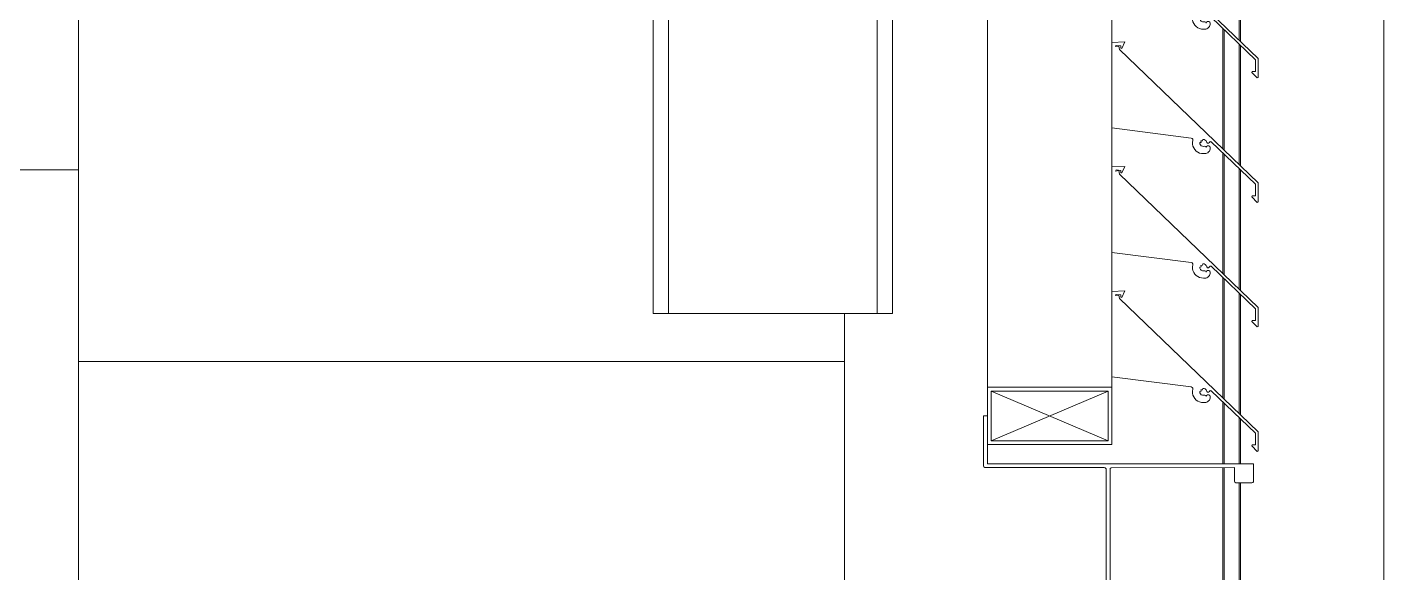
# Model space of a CAD drawing. Header units: millimetres. Extents: x -220592 to 404889, y -217665 to 38245.
# Drawn here: x -898.44 to -891.36, y -1255.49 to -1252.64 of the extents above; entities that cross this region are included whole.
import ezdxf

# ---------------------------------------------------------------- set-up
doc = ezdxf.new("R2010")
doc.units = ezdxf.units.MM
doc.linetypes.add('XKITLINE00', pattern=[0])
doc.layers.add('000 - 0_HIDE_OBJ_FRAMING_DEF_SUB_1', color=7, linetype='Continuous')
doc.layers.add('Part', color=7, linetype='Continuous', lineweight=0)

# ---------------------------------------------------------------- blocks, each defined once
blk = doc.blocks.new('*A13471')
at = {"layer": '000 - 0_HIDE_OBJ_FRAMING_DEF_SUB_1', "color": 7, "linetype": 'XKITLINE00', "lineweight": 0}
blk.add_line((-83.063281, 154.690388), (-83.063281, 154.940805), dxfattribs=at)
blk = doc.blocks.new('*A13472')
at = {"layer": '000 - 0_HIDE_OBJ_FRAMING_DEF_SUB_1', "color": 7, "linetype": 'XKITLINE00', "lineweight": 0}
for p, q in [((-87.063349, 154.690388), (-87.063349, 182.690405)), ((-83.063349, 154.690388), (-83.063349, 154.940805))]:
    blk.add_line(p, q, dxfattribs=at)
blk = doc.blocks.new('*A13532')
at = {"layer": '000 - 0_HIDE_OBJ_FRAMING_DEF_SUB_1', "color": 7, "linetype": 'XKITLINE00', "lineweight": 0}
for p in [(-166.903349, 155.690388), (-87.063349, 154.690388)]:
    blk.add_line(p, (-87.063349, 155.690388), dxfattribs=at)
blk = doc.blocks.new('*A14402')
at = {"layer": 'Part', "color": 7, "linetype": 'XKITLINE00', "lineweight": 0}
for p, q in [((-80.247799, 149.232111), (-80.247799, 162.032111)), ((-81.002505, 156.367777), (-81.002505, 156.996823)), ((-80.9964, 156.361916), (-80.9964, 156.990973)), ((-81.087973, 155.799842), (-81.087973, 156.428735)), ((-81.081868, 155.79398), (-81.081868, 156.422884)), ((-81.002505, 155.717777), (-81.002505, 156.346823)), ((-80.9964, 155.711916), (-80.9964, 156.340973)), ((-81.087973, 155.149842), (-81.087973, 155.778735)), ((-81.081868, 155.14398), (-81.081868, 155.772884)), ((-81.002505, 155.067777), (-81.002505, 155.696823)), ((-80.9964, 155.061916), (-80.9964, 155.690973)), ((-81.087973, 154.499842), (-81.087973, 155.128735)), ((-81.081868, 154.49398), (-81.081868, 155.122884)), ((-81.002505, 154.417777), (-81.002505, 155.046823)), ((-80.9964, 154.411916), (-80.9964, 155.040973)), ((-81.087973, 154.156245), (-81.087973, 154.478735)), ((-81.081868, 154.156246), (-81.081868, 154.472884)), ((-81.002505, 154.15626), (-81.002505, 154.396823)), ((-80.9964, 154.156261), (-80.9964, 154.390973)), ((-81.087973, 153.176245), (-81.087973, 154.136174)), ((-81.081868, 153.176246), (-81.081868, 154.136182)), ((-81.002505, 153.256123), (-81.002505, 154.056848)), ((-80.9964, 153.256069), (-80.9964, 154.056794))]:
    blk.add_line(p, q, dxfattribs=at)
blk = doc.blocks.new('*A14448')
at = {"layer": '000 - 0_HIDE_OBJ_FRAMING_DEF_SUB_1', "color": 7, "linetype": 'XKITLINE00', "lineweight": 0}
for p, q in [((-83.983213, 154.940805), (-83.983213, 182.190805)), ((-82.893213, 154.940805), (-82.893213, 182.190805)), ((-82.813213, 154.940805), (-82.813213, 182.190805)), ((-84.063213, 154.940805), (-84.063213, 157.690805)), ((-84.063213, 154.940805), (-82.813213, 154.940805))]:
    blk.add_line(p, q, dxfattribs=at)
blk = doc.blocks.new('*A14456')
at = {"layer": 'Part', "color": 7, "linetype": 'XKITLINE00', "lineweight": 0}
for p, q in [((-82.318045, 154.556249), (-82.318045, 167.756135)), ((-81.668045, 156.356131), (-81.668045, 156.560427)), ((-81.668045, 155.706131), (-81.668045, 155.910427)), ((-81.668045, 155.056131), (-81.668045, 155.260427)), ((-81.668045, 154.556249), (-81.668045, 154.610427))]:
    blk.add_line(p, q, dxfattribs=at)
blk = doc.blocks.new('*A14585')
at = {"layer": '000 - 0_HIDE_OBJ_FRAMING_DEF_SUB_1', "color": 7, "linetype": 'XKITLINE00', "lineweight": 0}
for p, q in [((-87.063349, 154.690388), (-83.063349, 154.690388)), ((-87.063349, 152.690388), (-87.063349, 154.690388)), ((-83.063349, 154.690388), (-83.063349, 152.690388)), ((-83.063349, 152.690388), (-87.063349, 152.690388))]:
    blk.add_line(p, q, dxfattribs=at)
blk = doc.blocks.new('*A14592')
at = {"layer": 'Part', "color": 7, "linetype": 'XKITLINE00', "lineweight": 0}
for p, q in [((-81.668236, 155.056123), (-81.668243, 154.610453)), ((-81.60055, 155.058745), (-81.668236, 155.056123)), ((-81.648356, 155.034428), (-81.64632, 155.041001)), ((-81.63134, 155.037332), (-81.648356, 155.034428)), ((-81.64632, 155.041001), (-81.621337, 155.037861)), ((-81.628443, 155.018789), (-81.63134, 155.037332)), ((-80.903321, 154.322543), (-81.628443, 155.018789)), ((-81.621337, 155.037861), (-81.621208, 155.02567)), ((-81.621208, 155.02567), (-81.616085, 155.025258)), ((-81.616085, 155.025258), (-81.60055, 155.058745)), ((-81.668243, 154.610453), (-81.254237, 154.557423)), ((-81.254237, 154.557423), (-81.249162, 154.555233)), ((-81.249162, 154.555233), (-81.246025, 154.550681)), ((-81.245786, 154.545159), (-81.247272, 154.535025)), ((-81.247272, 154.535025), (-81.246897, 154.524789)), ((-81.246897, 154.524789), (-81.244674, 154.51479)), ((-81.246025, 154.550681), (-81.245786, 154.545159)), ((-81.244674, 154.51479), (-81.240676, 154.50536)), ((-81.240676, 154.50536), (-81.235036, 154.49681)), ((-81.209279, 154.533625), (-81.201573, 154.534731)), ((-81.20871, 154.527141), (-81.209279, 154.533625)), ((-81.205908, 154.521267), (-81.20871, 154.527141)), ((-81.201226, 154.516745), (-81.205908, 154.521267)), ((-81.202743, 154.541791), (-81.195578, 154.542735)), ((-81.201573, 154.534731), (-81.202743, 154.541791)), ((-81.195258, 154.514147), (-81.201226, 154.516745)), ((-81.195578, 154.542735), (-81.193256, 154.550125)), ((-81.188758, 154.513803), (-81.195258, 154.514147)), ((-81.193256, 154.550125), (-81.186584, 154.549703)), ((-81.18284, 154.514708), (-81.188758, 154.513803)), ((-81.186584, 154.549703), (-81.180508, 154.546913)), ((-81.178029, 154.512301), (-81.18284, 154.514708)), ((-81.180508, 154.546913), (-81.175841, 154.542126)), ((-81.175999, 154.50732), (-81.178029, 154.512301)), ((-81.173057, 154.512792), (-81.175999, 154.50732)), ((-81.175841, 154.542126), (-81.172727, 154.534553)), ((-81.1679, 154.51601), (-81.173057, 154.512792)), ((-81.172727, 154.534553), (-81.168544, 154.530396)), ((-81.168544, 154.530396), (-81.16265, 154.53019)), ((-81.161823, 154.515998), (-81.1679, 154.51601)), ((-81.16265, 154.53019), (-81.158186, 154.534044)), ((-81.156679, 154.512761), (-81.161823, 154.515998)), ((-81.158186, 154.534044), (-81.154531, 154.538671)), ((-81.154039, 154.507287), (-81.156679, 154.512761)), ((-81.154535, 154.499517), (-81.154039, 154.507287)), ((-81.154531, 154.538671), (-81.149372, 154.537579)), ((-81.149372, 154.537579), (-80.918356, 154.316176)), ((-81.235036, 154.49681), (-81.22794, 154.489423)), ((-81.22794, 154.489423), (-81.219624, 154.483445)), ((-81.219624, 154.483445), (-81.210361, 154.479072)), ((-81.210361, 154.479072), (-81.20046, 154.476449)), ((-81.20046, 154.476449), (-81.190247, 154.475664)), ((-81.190247, 154.475664), (-81.183448, 154.475762)), ((-81.183448, 154.475762), (-81.17772, 154.476398)), ((-81.17772, 154.476398), (-81.172219, 154.478117)), ((-81.172219, 154.478117), (-81.167149, 154.480857)), ((-81.167149, 154.480857), (-81.162695, 154.484515)), ((-81.162695, 154.484515), (-81.159024, 154.488958)), ((-81.159024, 154.488958), (-81.15627, 154.494021)), ((-81.15627, 154.494021), (-81.154535, 154.499517)), ((-80.918356, 154.316176), (-80.918699, 154.25483)), ((-80.903874, 154.223392), (-80.903321, 154.322543)), ((-80.936119, 154.254733), (-80.937204, 154.249812)), ((-80.937204, 154.249812), (-80.908555, 154.220923)), ((-80.918699, 154.25483), (-80.936119, 154.254733)), ((-80.908555, 154.220923), (-80.903874, 154.223392))]:
    blk.add_line(p, q, dxfattribs=at)
blk = doc.blocks.new('*A14593')
at = {"layer": 'Part', "color": 7, "linetype": 'XKITLINE00', "lineweight": 0}
for p, q in [((-81.60055, 155.708745), (-81.668236, 155.706123)), ((-81.616085, 155.675258), (-81.60055, 155.708745)), ((-81.668236, 155.706123), (-81.668243, 155.260453)), ((-81.648356, 155.684428), (-81.64632, 155.691001)), ((-81.63134, 155.687332), (-81.648356, 155.684428)), ((-81.64632, 155.691001), (-81.621337, 155.687861)), ((-81.628443, 155.668789), (-81.63134, 155.687332)), ((-80.903321, 154.972543), (-81.628443, 155.668789)), ((-81.621337, 155.687861), (-81.621208, 155.67567)), ((-81.621208, 155.67567), (-81.616085, 155.675258)), ((-81.668243, 155.260453), (-81.254237, 155.207423)), ((-81.254237, 155.207423), (-81.249162, 155.205233)), ((-81.249162, 155.205233), (-81.246025, 155.200681)), ((-81.245786, 155.195159), (-81.247272, 155.185025)), ((-81.247272, 155.185025), (-81.246897, 155.174789)), ((-81.246897, 155.174789), (-81.244674, 155.16479)), ((-81.246025, 155.200681), (-81.245786, 155.195159)), ((-81.244674, 155.16479), (-81.240676, 155.15536)), ((-81.240676, 155.15536), (-81.235036, 155.14681)), ((-81.235036, 155.14681), (-81.22794, 155.139423)), ((-81.209279, 155.183625), (-81.201573, 155.184731)), ((-81.20871, 155.177141), (-81.209279, 155.183625)), ((-81.205908, 155.171267), (-81.20871, 155.177141)), ((-81.201226, 155.166745), (-81.205908, 155.171267)), ((-81.202743, 155.191791), (-81.195578, 155.192735)), ((-81.201573, 155.184731), (-81.202743, 155.191791)), ((-81.195258, 155.164147), (-81.201226, 155.166745)), ((-81.195578, 155.192735), (-81.193256, 155.200125)), ((-81.188758, 155.163803), (-81.195258, 155.164147)), ((-81.193256, 155.200125), (-81.186584, 155.199703)), ((-81.18284, 155.164708), (-81.188758, 155.163803)), ((-81.186584, 155.199703), (-81.180508, 155.196913)), ((-81.178029, 155.162301), (-81.18284, 155.164708)), ((-81.180508, 155.196913), (-81.175841, 155.192126)), ((-81.175999, 155.15732), (-81.178029, 155.162301)), ((-81.173057, 155.162792), (-81.175999, 155.15732)), ((-81.175841, 155.192126), (-81.172727, 155.184553)), ((-81.1679, 155.16601), (-81.173057, 155.162792)), ((-81.172727, 155.184553), (-81.168544, 155.180396)), ((-81.168544, 155.180396), (-81.16265, 155.18019)), ((-81.161823, 155.165998), (-81.1679, 155.16601)), ((-81.16265, 155.18019), (-81.158186, 155.184044)), ((-81.156679, 155.162761), (-81.161823, 155.165998)), ((-81.159024, 155.138958), (-81.15627, 155.144021)), ((-81.158186, 155.184044), (-81.154531, 155.188671)), ((-81.154039, 155.157287), (-81.156679, 155.162761)), ((-81.15627, 155.144021), (-81.154535, 155.149517)), ((-81.154535, 155.149517), (-81.154039, 155.157287)), ((-81.154531, 155.188671), (-81.149372, 155.187579)), ((-81.149372, 155.187579), (-80.918356, 154.966176)), ((-81.22794, 155.139423), (-81.219624, 155.133445)), ((-81.219624, 155.133445), (-81.210361, 155.129072)), ((-81.210361, 155.129072), (-81.20046, 155.126449)), ((-81.20046, 155.126449), (-81.190247, 155.125664)), ((-81.190247, 155.125664), (-81.183448, 155.125762)), ((-81.183448, 155.125762), (-81.17772, 155.126398)), ((-81.17772, 155.126398), (-81.172219, 155.128117)), ((-81.172219, 155.128117), (-81.167149, 155.130857)), ((-81.167149, 155.130857), (-81.162695, 155.134515)), ((-81.162695, 155.134515), (-81.159024, 155.138958)), ((-80.918356, 154.966176), (-80.918699, 154.90483)), ((-80.903874, 154.873392), (-80.903321, 154.972543)), ((-80.936119, 154.904733), (-80.937204, 154.899812)), ((-80.937204, 154.899812), (-80.908555, 154.870923)), ((-80.918699, 154.90483), (-80.936119, 154.904733)), ((-80.908555, 154.870923), (-80.903874, 154.873392))]:
    blk.add_line(p, q, dxfattribs=at)
blk = doc.blocks.new('*A14594')
at = {"layer": 'Part', "color": 7, "linetype": 'XKITLINE00', "lineweight": 0}
for p, q in [((-81.668236, 156.356123), (-81.668243, 155.910453)), ((-81.60055, 156.358745), (-81.668236, 156.356123)), ((-81.616085, 156.325258), (-81.60055, 156.358745)), ((-81.648356, 156.334428), (-81.64632, 156.341001)), ((-81.63134, 156.337332), (-81.648356, 156.334428)), ((-81.64632, 156.341001), (-81.621337, 156.337861)), ((-81.628443, 156.318789), (-81.63134, 156.337332)), ((-80.903321, 155.622543), (-81.628443, 156.318789)), ((-81.621337, 156.337861), (-81.621208, 156.32567)), ((-81.621208, 156.32567), (-81.616085, 156.325258)), ((-81.668243, 155.910453), (-81.254237, 155.857423)), ((-81.254237, 155.857423), (-81.249162, 155.855233)), ((-81.249162, 155.855233), (-81.246025, 155.850681)), ((-81.246025, 155.850681), (-81.245786, 155.845159)), ((-81.195578, 155.842735), (-81.193256, 155.850125)), ((-81.193256, 155.850125), (-81.186584, 155.849703)), ((-81.186584, 155.849703), (-81.180508, 155.846913)), ((-81.245786, 155.845159), (-81.247272, 155.835025)), ((-81.247272, 155.835025), (-81.246897, 155.824789)), ((-81.246897, 155.824789), (-81.244674, 155.81479)), ((-81.244674, 155.81479), (-81.240676, 155.80536)), ((-81.240676, 155.80536), (-81.235036, 155.79681)), ((-81.235036, 155.79681), (-81.22794, 155.789423)), ((-81.22794, 155.789423), (-81.219624, 155.783445)), ((-81.219624, 155.783445), (-81.210361, 155.779072)), ((-81.210361, 155.779072), (-81.20046, 155.776449)), ((-81.209279, 155.833625), (-81.201573, 155.834731)), ((-81.20871, 155.827141), (-81.209279, 155.833625)), ((-81.205908, 155.821267), (-81.20871, 155.827141)), ((-81.201226, 155.816745), (-81.205908, 155.821267)), ((-81.202743, 155.841791), (-81.195578, 155.842735)), ((-81.201573, 155.834731), (-81.202743, 155.841791)), ((-81.195258, 155.814147), (-81.201226, 155.816745)), ((-81.188758, 155.813803), (-81.195258, 155.814147)), ((-81.18284, 155.814708), (-81.188758, 155.813803)), ((-81.178029, 155.812301), (-81.18284, 155.814708)), ((-81.180508, 155.846913), (-81.175841, 155.842126)), ((-81.175999, 155.80732), (-81.178029, 155.812301)), ((-81.17772, 155.776398), (-81.172219, 155.778117)), ((-81.173057, 155.812792), (-81.175999, 155.80732)), ((-81.175841, 155.842126), (-81.172727, 155.834553)), ((-81.1679, 155.81601), (-81.173057, 155.812792)), ((-81.172727, 155.834553), (-81.168544, 155.830396)), ((-81.172219, 155.778117), (-81.167149, 155.780857)), ((-81.168544, 155.830396), (-81.16265, 155.83019)), ((-81.161823, 155.815998), (-81.1679, 155.81601)), ((-81.167149, 155.780857), (-81.162695, 155.784515)), ((-81.162695, 155.784515), (-81.159024, 155.788958)), ((-81.16265, 155.83019), (-81.158186, 155.834044)), ((-81.156679, 155.812761), (-81.161823, 155.815998)), ((-81.159024, 155.788958), (-81.15627, 155.794021)), ((-81.158186, 155.834044), (-81.154531, 155.838671)), ((-81.154039, 155.807287), (-81.156679, 155.812761)), ((-81.15627, 155.794021), (-81.154535, 155.799517)), ((-81.154535, 155.799517), (-81.154039, 155.807287)), ((-81.154531, 155.838671), (-81.149372, 155.837579)), ((-81.149372, 155.837579), (-80.918356, 155.616176)), ((-81.20046, 155.776449), (-81.190247, 155.775664)), ((-81.190247, 155.775664), (-81.183448, 155.775762)), ((-81.183448, 155.775762), (-81.17772, 155.776398)), ((-80.918356, 155.616176), (-80.918699, 155.55483)), ((-80.903874, 155.523392), (-80.903321, 155.622543)), ((-80.936119, 155.554733), (-80.937204, 155.549812)), ((-80.937204, 155.549812), (-80.908555, 155.520923)), ((-80.918699, 155.55483), (-80.936119, 155.554733)), ((-80.908555, 155.520923), (-80.903874, 155.523392))]:
    blk.add_line(p, q, dxfattribs=at)
blk = doc.blocks.new('*A14595')
at = {"layer": 'Part', "color": 7, "linetype": 'XKITLINE00', "lineweight": 0}
for p, q in [((-81.668236, 157.006123), (-81.668243, 156.560453)), ((-81.60055, 157.008745), (-81.668236, 157.006123)), ((-81.648356, 156.984428), (-81.64632, 156.991001)), ((-81.63134, 156.987332), (-81.648356, 156.984428)), ((-81.64632, 156.991001), (-81.621337, 156.987861)), ((-81.628443, 156.968789), (-81.63134, 156.987332)), ((-81.621337, 156.987861), (-81.621208, 156.97567)), ((-81.616085, 156.975258), (-81.60055, 157.008745)), ((-80.903321, 156.272543), (-81.628443, 156.968789)), ((-81.621208, 156.97567), (-81.616085, 156.975258)), ((-81.668243, 156.560453), (-81.254237, 156.507423)), ((-81.254237, 156.507423), (-81.249162, 156.505233)), ((-81.249162, 156.505233), (-81.246025, 156.500681)), ((-81.245786, 156.495159), (-81.247272, 156.485025)), ((-81.246025, 156.500681), (-81.245786, 156.495159)), ((-81.202743, 156.491791), (-81.195578, 156.492735)), ((-81.201573, 156.484731), (-81.202743, 156.491791)), ((-81.195578, 156.492735), (-81.193256, 156.500125)), ((-81.193256, 156.500125), (-81.186584, 156.499703)), ((-81.186584, 156.499703), (-81.180508, 156.496913)), ((-81.180508, 156.496913), (-81.175841, 156.492126)), ((-81.175841, 156.492126), (-81.172727, 156.484553)), ((-81.158186, 156.484044), (-81.154531, 156.488671)), ((-81.154531, 156.488671), (-81.149372, 156.487579)), ((-81.149372, 156.487579), (-80.918356, 156.266176)), ((-81.247272, 156.485025), (-81.246897, 156.474789)), ((-81.246897, 156.474789), (-81.244674, 156.46479)), ((-81.244674, 156.46479), (-81.240676, 156.45536)), ((-81.240676, 156.45536), (-81.235036, 156.44681)), ((-81.235036, 156.44681), (-81.22794, 156.439423)), ((-81.22794, 156.439423), (-81.219624, 156.433445)), ((-81.219624, 156.433445), (-81.210361, 156.429072)), ((-81.210361, 156.429072), (-81.20046, 156.426449)), ((-81.209279, 156.483625), (-81.201573, 156.484731)), ((-81.20871, 156.477141), (-81.209279, 156.483625)), ((-81.205908, 156.471267), (-81.20871, 156.477141)), ((-81.201226, 156.466745), (-81.205908, 156.471267)), ((-81.195258, 156.464147), (-81.201226, 156.466745)), ((-81.20046, 156.426449), (-81.190247, 156.425664)), ((-81.188758, 156.463803), (-81.195258, 156.464147)), ((-81.190247, 156.425664), (-81.183448, 156.425762)), ((-81.18284, 156.464708), (-81.188758, 156.463803)), ((-81.183448, 156.425762), (-81.17772, 156.426398)), ((-81.178029, 156.462301), (-81.18284, 156.464708)), ((-81.175999, 156.45732), (-81.178029, 156.462301)), ((-81.17772, 156.426398), (-81.172219, 156.428117)), ((-81.173057, 156.462792), (-81.175999, 156.45732)), ((-81.1679, 156.46601), (-81.173057, 156.462792)), ((-81.172727, 156.484553), (-81.168544, 156.480396)), ((-81.172219, 156.428117), (-81.167149, 156.430857)), ((-81.168544, 156.480396), (-81.16265, 156.48019)), ((-81.161823, 156.465998), (-81.1679, 156.46601)), ((-81.167149, 156.430857), (-81.162695, 156.434515)), ((-81.162695, 156.434515), (-81.159024, 156.438958)), ((-81.16265, 156.48019), (-81.158186, 156.484044)), ((-81.156679, 156.462761), (-81.161823, 156.465998)), ((-81.159024, 156.438958), (-81.15627, 156.444021)), ((-81.154039, 156.457287), (-81.156679, 156.462761)), ((-81.15627, 156.444021), (-81.154535, 156.449517)), ((-81.154535, 156.449517), (-81.154039, 156.457287)), ((-80.936119, 156.204733), (-80.937204, 156.199812)), ((-80.918699, 156.20483), (-80.936119, 156.204733)), ((-80.918356, 156.266176), (-80.918699, 156.20483)), ((-80.903874, 156.173392), (-80.903321, 156.272543)), ((-80.937204, 156.199812), (-80.908555, 156.170923)), ((-80.908555, 156.170923), (-80.903874, 156.173392))]:
    blk.add_line(p, q, dxfattribs=at)
blk = doc.blocks.new('*A14596')
at = {"layer": 'Part', "color": 7, "linetype": 'XKITLINE00', "lineweight": 0}
for p, q in [((-82.317761, 154.40603), (-82.337761, 154.406027)), ((-82.337761, 154.406027), (-82.337716, 154.146027)), ((-82.317717, 154.15603), (-82.317761, 154.40603)), ((-80.927717, 154.156273), (-82.317717, 154.15603)), ((-80.928462, 154.062446), (-80.927717, 154.156273)), ((-82.337716, 154.146027), (-82.336029, 154.140471)), ((-82.336029, 154.140471), (-82.331541, 154.136789)), ((-82.331541, 154.136789), (-81.707714, 154.136137)), ((-81.707714, 154.136137), (-81.702158, 154.134452)), ((-81.702158, 154.134452), (-81.698474, 154.129965)), ((-81.698474, 154.129965), (-81.697712, 154.126138)), ((-81.697548, 153.186138), (-81.697712, 154.126138)), ((-81.677712, 154.126142), (-81.676028, 154.131698)), ((-81.676786, 153.182315), (-81.677712, 154.126142)), ((-81.676028, 154.131698), (-81.671541, 154.135382)), ((-81.671541, 154.135382), (-81.027714, 154.136255)), ((-81.027714, 154.136255), (-81.027702, 154.066255)), ((-81.027702, 154.066255), (-81.026015, 154.0607)), ((-81.026015, 154.0607), (-81.021527, 154.057018)), ((-81.021527, 154.057018), (-80.9377, 154.056271)), ((-80.9377, 154.056271), (-80.932145, 154.057957)), ((-80.932145, 154.057957), (-80.928462, 154.062446)), ((-81.026798, 153.250082), (-81.027546, 153.176255)), ((-81.023116, 153.254571), (-81.026798, 153.250082)), ((-81.01756, 153.256257), (-81.023116, 153.254571)), ((-80.933733, 153.25551), (-81.01756, 153.256257)), ((-80.929245, 153.251828), (-80.933733, 153.25551)), ((-80.927559, 153.246273), (-80.929245, 153.251828)), ((-80.927543, 153.156273), (-80.927559, 153.246273)), ((-82.336784, 153.169854), (-82.337499, 152.906027)), ((-82.333102, 153.174342), (-82.336784, 153.169854)), ((-82.327546, 153.176028), (-82.333102, 153.174342)), ((-81.70372, 153.176899), (-82.327546, 153.176028)), ((-81.699232, 153.180582), (-81.70372, 153.176899)), ((-81.697548, 153.186138), (-81.699232, 153.180582)), ((-81.673102, 153.177828), (-81.676786, 153.182315)), ((-81.667546, 153.176144), (-81.673102, 153.177828)), ((-81.027546, 153.176255), (-81.667546, 153.176144)), ((-82.317543, 153.15603), (-80.927543, 153.156273)), ((-82.317499, 152.90603), (-82.317543, 153.15603)), ((-82.337499, 152.906027), (-82.317499, 152.90603))]:
    blk.add_line(p, q, dxfattribs=at)
blk = doc.blocks.new('*A14597')
at = {"layer": 'Part', "color": 7, "linetype": 'XKITLINE00', "lineweight": 0}
for p, q in [((-81.668045, 154.556249), (-82.318045, 154.556249)), ((-82.318045, 154.556249), (-82.318045, 154.256249)), ((-82.298045, 154.276249), (-81.688045, 154.536249)), ((-82.298045, 154.536249), (-81.688045, 154.276249)), ((-82.298045, 154.276249), (-82.298045, 154.536249)), ((-82.298045, 154.536249), (-81.688045, 154.536249)), ((-81.688045, 154.536249), (-81.688045, 154.276249)), ((-81.668045, 154.256249), (-81.668045, 154.556249)), ((-82.318045, 154.256249), (-81.668045, 154.256249)), ((-81.688045, 154.276249), (-82.298045, 154.276249))]:
    blk.add_line(p, q, dxfattribs=at)

msp = doc.modelspace()

# ---------------------------------------------------------------- block references
at = {"color": 7, "lineweight": 0}
for name in ['*A13471', '*A13472', '*A14448', '*A14456', '*A14402', '*A14595', '*A14594', '*A14593', '*A13532', '*A14592', '*A14585', '*A14597', '*A14596']:
    msp.add_blockref(name, (-811.109, -1409.08), dxfattribs=at)

doc.saveas('drawing.dxf')
